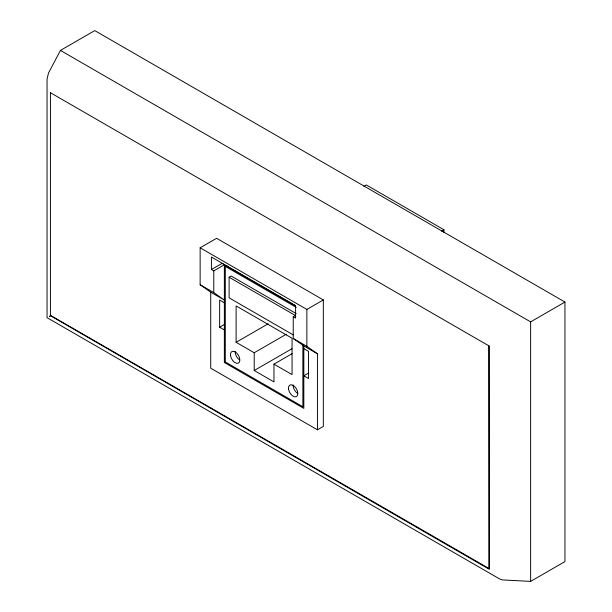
<?xml version="1.0" encoding="UTF-8"?>
<svg xmlns="http://www.w3.org/2000/svg" width="612" height="612" viewBox="0 0 612 612"><rect width="100%" height="100%" fill="white"/><g stroke="black" fill="none" stroke-linecap="round" stroke-linejoin="round"><path stroke-width="0.92" d="M50.452 92.718L50.436 315.708L489.271 569.29L489.003 345.91L50.436 92.718M530.627 581.4L530.627 321.881L564.952 302.06L564.952 561.587L530.627 581.4L502.069 579.901L499.017 578.6L47.047 317.666L47.047 79.193L48.463 73.119L60.435 50.414L94.761 30.6L564.952 302.06M200.139 247.799L216.602 238.298L323.335 299.926L323.335 426.426L317.452 429.815L210.719 368.195L210.719 292.184L200.139 284.718L200.139 247.799L306.872 309.427L323.335 299.926M317.452 429.815L317.452 353.805L303.82 345.933L293.24 338.474L293.24 316.756L295.588 318.11L295.588 305.625L211.423 257.032L211.423 269.517L222.003 263.412L295.542 305.87M211.423 269.517L213.779 270.879L224.359 264.767L224.359 362.495L303.82 408.372L303.82 345.933M302.879 344.632L302.879 406.743L225.3 361.952L225.3 266.396L226.945 265.447M363.88 186.385L366.351 184.962L443.937 229.752L443.937 232.598M293.286 334.917L229.102 297.86L229.102 277.228L231.175 276.035L296.177 313.566M224.359 302.772L219.654 300.056L219.654 327.206L224.589 324.352M286.232 334.267L254.217 352.749L254.217 370.505L273.962 381.903L273.962 364.155L292.062 374.605L292.062 338.229L236.11 305.923L236.11 342.299L268.132 323.817M293.24 316.756L295.68 315.341M441.459 231.175L443.937 229.752M254.217 370.505L291.978 348.702M273.962 364.155L292.023 353.721M308.754 372.945L303.82 375.799L308.517 378.514L308.517 351.365L303.82 348.649M60.435 50.414L530.627 321.881M225.3 266.396L296.277 307.377M229.102 277.228L294.93 315.234M200.139 284.718L213.779 292.597L224.359 300.056L210.719 292.184M293.24 338.474L306.872 346.346L317.452 353.805M219.654 327.206L224.359 329.922M236.11 342.299L254.217 352.749M50.436 315.325L489.011 568.51L488.988 345.918M306.872 309.427L306.872 346.346M213.779 270.879L213.779 292.597M297.478 393.294A6.648 3.84 60 0 1 293.179 384.956M239.483 359.81A6.648 3.84 60 0 1 235.184 351.472M49.832 316.06L49.855 316.442L49.832 316.06M288.535 389.117A6.648 3.84 60 0 0 296.2 396.721A6.648 3.84 60 0 0 294.755 386.631A6.648 3.84 60 0 0 288.535 389.117M230.54 355.633A6.648 3.84 60 0 0 238.206 363.237A6.648 3.84 60 0 0 236.76 353.147A6.648 3.84 60 0 0 230.54 355.633"/></g></svg>
